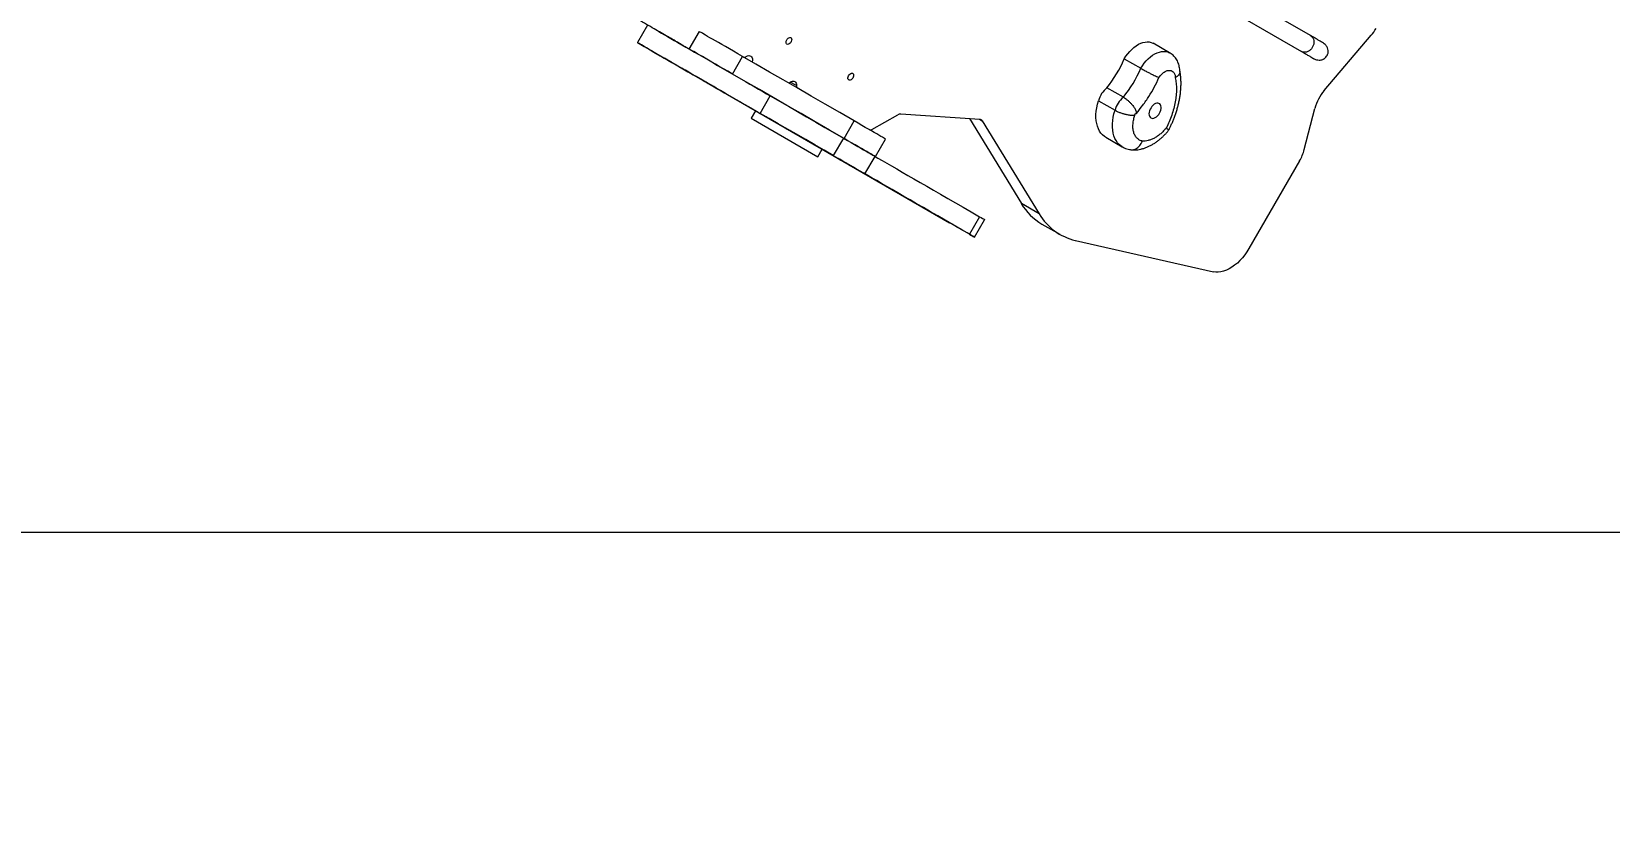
# Model space of a CAD drawing. Header units: millimetres. Extents: x -8422 to 28150, y -6982 to 5510.
# Drawn here: x 17833 to 19471, y -3420 to -2596 of the extents above; entities that cross this region are included whole.
import ezdxf

# ---------------------------------------------------------------- set-up
doc = ezdxf.new("R2010")
doc.units = ezdxf.units.MM
for name, color, linetype in [('DIKOM_ОБЪЕКТ', 7, 'Continuous'), ('DIKOM_РАЗМЕР_ЗОНА', 7, 'Continuous'), ('DIKOM_РАЗМЕР_ОБЪЕКТА', 7, 'Continuous')]:
    doc.layers.add(name, color=color, linetype=linetype)
doc.styles.add('style1', font='arial.ttf', dxfattribs={"width": 0.8})
doc.dimstyles.new('1-50', dxfattribs={"dimtxt": 300, "dimasz": 200, "dimexe": 100, "dimexo": 0, "dimgap": 100, "dimtad": 1, "dimdec": 0, "dimtxsty": 'style1', "dimcen": 0, "dimclrd": 7, "dimclre": 7, "dimadec": 1, "dimazin": 2, "dimtfac": 1, "dimtdec": 0, "dimtmove": 1, "dimatfit": 3, "dimfxl": 0, "dimlwd": 25, "dimlwe": 18, "dimarcsym": 0})

# ---------------------------------------------------------------- blocks, each defined once
blk = doc.blocks.new('*D15')
at = {"layer": 'Defpoints', "color": 0, "transparency": 16777216}
for p in [(19380.3, 3651.5), (27070.1, 3651.5), (15204.4, -3115.2)]:
    blk.add_point(p, dxfattribs=at)
at = {"layer": 'DIKOM_РАЗМЕР_ОБЪЕКТА', "color": 7, "lineweight": 18, "transparency": 16777216}
for p, q in [((19380.3, 3651.5), (27170.1, 3651.5)), ((15204.4, -3115.2), (27170.1, -3115.2))]:
    blk.add_line(p, q, dxfattribs=at)
at = {"layer": 'DIKOM_РАЗМЕР_ОБЪЕКТА', "color": 7, "lineweight": 25, "transparency": 16777216}
blk.add_line((27070.1, -2915.2), (27070.1, 3451.5), dxfattribs=at)
at = {"layer": 'DIKOM_РАЗМЕР_ОБЪЕКТА', "color": 7, "transparency": 16777216}
for points in [[(27036.8, 3451.5), (27103.5, 3451.5), (27070.1, 3651.5)], [(27036.8, -2915.2), (27103.5, -2915.2), (27070.1, -3115.2)]]:
    blk.add_solid(points, dxfattribs=at)
at = {"layer": 'DIKOM_РАЗМЕР_ОБЪЕКТА', "color": 0, "transparency": 16777216, "insert": (26817, -135.2), "char_height": 300, "attachment_point": 5, "rotation": 90, "style": 'style1'}
blk.add_mtext('6750', dxfattribs=at)
blk = doc.blocks.new('*D16')
at = {"layer": 'Defpoints', "color": 0, "transparency": 16777216}
for p in [(12490, 1388), (23986.6, 1004), (12490, -5796.5)]:
    blk.add_point(p, dxfattribs=at)
at = {"layer": 'DIKOM_РАЗМЕР_ОБЪЕКТА', "color": 7, "lineweight": 18, "transparency": 16777216}
for p, q in [((12490, 1388), (12490, -5896.5)), ((23986.6, 1004), (23986.6, -5896.5))]:
    blk.add_line(p, q, dxfattribs=at)
at = {"layer": 'DIKOM_РАЗМЕР_ОБЪЕКТА', "color": 7, "lineweight": 25, "transparency": 16777216}
blk.add_line((23786.6, -5796.5), (12690, -5796.5), dxfattribs=at)
at = {"layer": 'DIKOM_РАЗМЕР_ОБЪЕКТА', "color": 7, "transparency": 16777216}
for points in [[(12690, -5763.2), (12690, -5829.8), (12490, -5796.5)], [(23786.6, -5763.2), (23786.6, -5829.8), (23986.6, -5796.5)]]:
    blk.add_solid(points, dxfattribs=at)
at = {"layer": 'DIKOM_РАЗМЕР_ОБЪЕКТА', "color": 0, "transparency": 16777216, "insert": (18238.3, -5543.3), "char_height": 300, "attachment_point": 5, "style": 'style1'}
blk.add_mtext('11500', dxfattribs=at)
blk = doc.blocks.new('*D14')
at = {"layer": 'Defpoints', "color": 0, "transparency": 16777216}
for p in [(20684.7, 5148.6), (28049.7, 5148.6), (14575.8, -5055.5)]:
    blk.add_point(p, dxfattribs=at)
at = {"layer": 'DIKOM_РАЗМЕР_ЗОНА', "color": 7, "lineweight": 18, "transparency": 16777216}
for p, q in [((20684.7, 5148.6), (28149.7, 5148.6)), ((14575.8, -5055.5), (28149.7, -5055.5))]:
    blk.add_line(p, q, dxfattribs=at)
at = {"layer": 'DIKOM_РАЗМЕР_ЗОНА', "color": 7, "lineweight": 25, "transparency": 16777216}
blk.add_line((28049.7, -4855.5), (28049.7, 4948.6), dxfattribs=at)
at = {"layer": 'DIKOM_РАЗМЕР_ЗОНА', "color": 7, "transparency": 16777216}
for points in [[(28016.4, 4948.6), (28083, 4948.6), (28049.7, 5148.6)], [(28016.4, -4855.5), (28083, -4855.5), (28049.7, -5055.5)]]:
    blk.add_solid(points, dxfattribs=at)
at = {"layer": 'DIKOM_РАЗМЕР_ЗОНА', "color": 0, "transparency": 16777216, "insert": (27796.5, -63.6), "char_height": 300, "attachment_point": 5, "rotation": 90, "style": 'style1'}
blk.add_mtext('10200', dxfattribs=at)
blk = doc.blocks.new('*D13')
at = {"layer": 'Defpoints', "color": 0, "transparency": 16777216}
for p in [(10490, 1785.1), (25983.1, 460.5), (10490, -6882.5)]:
    blk.add_point(p, dxfattribs=at)
at = {"layer": 'DIKOM_РАЗМЕР_ЗОНА', "color": 7, "lineweight": 18, "transparency": 16777216}
for p, q in [((10490, 1785.1), (10490, -6982.5)), ((25983.1, 460.5), (25983.1, -6982.5))]:
    blk.add_line(p, q, dxfattribs=at)
at = {"layer": 'DIKOM_РАЗМЕР_ЗОНА', "color": 7, "lineweight": 25, "transparency": 16777216}
blk.add_line((25783.1, -6882.5), (10690, -6882.5), dxfattribs=at)
at = {"layer": 'DIKOM_РАЗМЕР_ЗОНА', "color": 7, "transparency": 16777216}
for points in [[(10690, -6849.2), (10690, -6915.8), (10490, -6882.5)], [(25783.1, -6849.2), (25783.1, -6915.8), (25983.1, -6882.5)]]:
    blk.add_solid(points, dxfattribs=at)
at = {"layer": 'DIKOM_РАЗМЕР_ЗОНА', "color": 0, "transparency": 16777216, "insert": (18236.5, -6629.3), "char_height": 300, "attachment_point": 5, "style": 'style1'}
blk.add_mtext('15500', dxfattribs=at)

msp = doc.modelspace()

# ---------------------------------------------------------------- linework, layer by layer
at = {"layer": 'DIKOM_ОБЪЕКТ', "color": 7, "linetype": 'Continuous', "lineweight": 15}
for p, q in [((19160.5, -2599.8), (18601.6, -2277)), ((18592.1, -2293.5), (19151, -2616.2)), ((18472.6, -2588.8), (18462.1, -2607)), ((18515.8, -2613.7), (18526.3, -2595.5)), ((19174.6, -2656.7), (19223.4, -2599.4)), ((19014.2, -2617.6), (18997.1, -2607.7)), ((18507.4, -2633.2), (18507.4, -2633.2)), ((18508.4, -2633.8), (18508.4, -2633.7)), ((18560.6, -2639.6), (18571.1, -2621.4)), ((18967.2, -2623.9), (18984.3, -2633.7)), ((18533.4, -2648.2), (18785.8, -2793.9)), ((18627.2, -2651.7), (18620.6, -2647.9)), ((18589.4, -2680.5), (18599.9, -2662.3)), ((18940.5, -2667.4), (18957.6, -2677.2)), ((18966.2, -2663.7), (18949.1, -2653.9)), ((18584.4, -2677.7), (18579.9, -2685.5)), ((18705.2, -2697.1), (18732.3, -2681.9)), ((18735.2, -2681.1), (18817.3, -2686.6)), ((18979.6, -2680.5), (18979.7, -2680.5)), ((18979.7, -2680.2), (18979.7, -2680.5)), ((19153.9, -2718.1), (19164.9, -2675.4)), ((18579.9, -2685.5), (18579.9, -2685.5)), ((18579.9, -2685.5), (18649.2, -2725.5)), ((18579.9, -2685.5), (18649.2, -2725.5)), ((18676.4, -2706.5), (18686.9, -2688.3)), ((18806.5, -2685.9), (18860.4, -2774.1)), ((18817.1, -2686.6), (18819.8, -2688.2)), ((18819.8, -2688.2), (18878.9, -2784.8)), ((18675.8, -2706.1), (18665.3, -2724.3)), ((18709.1, -2725.3), (18719.6, -2707.1)), ((18947.9, -2705.2), (18965, -2715.1)), ((18649.2, -2725.5), (18653.7, -2717.7)), ((18649.2, -2725.5), (18653.7, -2717.7)), ((18649.2, -2725.5), (18649.2, -2725.5)), ((18698.1, -2743.2), (18708.6, -2725.1)), ((19149.1, -2729.7), (19096.5, -2820.8)), ((18878.9, -2784.8), (18860.4, -2774.1)), ((18817, -2787.7), (18806.5, -2805.9)), ((18811.8, -2808.9), (18822.3, -2790.8)), ((18881.8, -2795.4), (18900.2, -2806)), ((18916.4, -2812.3), (19059.6, -2844.9))]:
    msp.add_line(p, q, dxfattribs=at)
at = {"layer": 'DIKOM_ОБЪЕКТ', "color": 7, "linetype": 'Continuous', "lineweight": 15, "flags": 128}
for points in [[(18481.8, -2594.1), (18484.3, -2595.5), (18487, -2597.1), (18490, -2598.8), (18493.2, -2600.7), (18496.6, -2602.7), (18500.3, -2604.8), (18504.1, -2607), (18508.1, -2609.3), (18512.4, -2611.7), (18516.7, -2614.3), (18521.2, -2616.9), (18525.8, -2619.5), (18530.5, -2622.2), (18535.3, -2625), (18540.2, -2627.8), (18545, -2630.6), (18550, -2633.5), (18554.9, -2636.3), (18559.8, -2639.1), (18564.6, -2641.9), (18569.4, -2644.7), (18574.2, -2647.4), (18578.8, -2650.1), (18583.3, -2652.7), (18587.7, -2655.3), (18592, -2657.7), (18596, -2660.1), (18599.9, -2662.3)], [(18571.1, -2621.4), (18566.3, -2618.7), (18561.8, -2616), (18557.5, -2613.6), (18553.5, -2611.2), (18549.7, -2609.1), (18546.2, -2607), (18542.9, -2605.2), (18540, -2603.4), (18537.3, -2601.9), (18534.8, -2600.5), (18532.7, -2599.2), (18530.9, -2598.2), (18529.4, -2597.3), (18528.1, -2596.6), (18527.2, -2596.1), (18526.6, -2595.7), (18526.3, -2595.5)], [(18617.1, -2608.7), (18616.6, -2608.2), (18616.3, -2607.5), (18616.2, -2606.5), (18616.4, -2605.4), (18616.9, -2604.3), (18617.5, -2603.3), (18618.3, -2602.5), (18619.2, -2601.9), (18620, -2601.6), (18620.8, -2601.7), (18621.4, -2602), (18621.9, -2602.7), (18622.1, -2603.6), (18622, -2604.6), (18621.7, -2605.7), (18621.1, -2606.8), (18620.4, -2607.7), (18619.6, -2608.4), (18618.7, -2608.8), (18617.9, -2609), (18617.1, -2608.7)], [(18472.4, -2612.9), (18470.1, -2611.6), (18468.1, -2610.4), (18466.3, -2609.4), (18464.9, -2608.6), (18463.7, -2607.9), (18462.9, -2607.5), (18462.4, -2607.1), (18462.1, -2607), (18462.2, -2607.1), (18462.6, -2607.3), (18463.3, -2607.7), (18464.3, -2608.3), (18465.6, -2609), (18467.3, -2610), (18469.2, -2611.1), (18471.3, -2612.3), (18473.8, -2613.7), (18476.5, -2615.3), (18479.5, -2617), (18482.7, -2618.9), (18486.1, -2620.8), (18489.8, -2623), (18493.6, -2625.2), (18497.6, -2627.5), (18501.9, -2629.9), (18506.2, -2632.4), (18510.7, -2635), (18515.3, -2637.7), (18520, -2640.4), (18524.8, -2643.2), (18529.7, -2646), (18534.5, -2648.8), (18539.5, -2651.6), (18544.4, -2654.5), (18549.3, -2657.3), (18554.1, -2660.1), (18558.9, -2662.9), (18563.7, -2665.6), (18568.3, -2668.3), (18572.8, -2670.9), (18577.2, -2673.4), (18581.5, -2675.9), (18585.5, -2678.2), (18589.4, -2680.5)], [(18472.4, -2612.9), (18479.2, -2616.9), (18485.8, -2620.7), (18492.1, -2624.3), (18498.1, -2627.8), (18503.8, -2631.1), (18509.3, -2634.2), (18514.4, -2637.2), (18519.3, -2640), (18523.8, -2642.7), (18528.1, -2645.1), (18532.1, -2647.4), (18535.8, -2649.5), (18539.1, -2651.5), (18542.2, -2653.3), (18545, -2654.9), (18547.4, -2656.3), (18549.6, -2657.5)], [(18560.6, -2639.6), (18555.8, -2636.8), (18551.3, -2634.2), (18547, -2631.8), (18543, -2629.4), (18539.2, -2627.3), (18535.7, -2625.2), (18532.4, -2623.3), (18529.5, -2621.6), (18526.8, -2620.1), (18524.3, -2618.7), (18522.2, -2617.4), (18520.4, -2616.4), (18518.9, -2615.5), (18517.6, -2614.8), (18516.7, -2614.3), (18516.1, -2613.9), (18515.8, -2613.7)], [(18967.2, -2623.9), (18968.9, -2621.1), (18970.8, -2618.6), (18972.8, -2616.2), (18974.9, -2614), (18977.2, -2612), (18979.5, -2610.3), (18981.8, -2608.8), (18984.2, -2607.7), (18986.5, -2606.9), (18988.8, -2606.4), (18991, -2606.2), (18993.1, -2606.3), (18995.1, -2606.8), (18996.9, -2607.6), (18997.1, -2607.7)], [(18984.3, -2633.7), (18986, -2631), (18987.9, -2628.4), (18989.9, -2626), (18992.1, -2623.8), (18994.3, -2621.9), (18996.6, -2620.1), (18998.9, -2618.7), (19001.3, -2617.6), (19003.6, -2616.8), (19005.9, -2616.2), (19008.1, -2616.1), (19010.2, -2616.2), (19012.2, -2616.7), (19014, -2617.5), (19014.2, -2617.6)], [(18496.9, -2627.1), (18496.7, -2627), (18496.3, -2626.7), (18495.6, -2626.3), (18494.7, -2625.8), (18493.7, -2625.2), (18492.7, -2624.6), (18491.7, -2624.1), (18490.9, -2623.6), (18490.3, -2623.3), (18490, -2623.1), (18490, -2623.1), (18490.3, -2623.3), (18490.9, -2623.6), (18491.7, -2624.1), (18492.7, -2624.6), (18493.7, -2625.2), (18494.7, -2625.8), (18495.6, -2626.3), (18496.3, -2626.7), (18496.7, -2627), (18496.9, -2627.1)], [(18533.4, -2648.2), (18530.5, -2646.6), (18527.7, -2645), (18525, -2643.4), (18522.4, -2641.9), (18519.9, -2640.4), (18517.6, -2639.1), (18515.4, -2637.8), (18513.5, -2636.7), (18511.8, -2635.7), (18510.3, -2634.9), (18509.2, -2634.2), (18508.3, -2633.7), (18507.7, -2633.4), (18507.4, -2633.2), (18507.4, -2633.2), (18507.8, -2633.4), (18508.4, -2633.8)], [(18549.6, -2657.5), (18551, -2658.4), (18552.2, -2659), (18553, -2659.5), (18553.6, -2659.8), (18553.8, -2659.9), (18553.6, -2659.9), (18553.2, -2659.6), (18552.4, -2659.2), (18551.4, -2658.6), (18550, -2657.8), (18548.2, -2656.8), (18546.2, -2655.6), (18543.8, -2654.2), (18541.2, -2652.7), (18538.2, -2651), (18534.8, -2649), (18531.2, -2646.9), (18527.3, -2644.7), (18523, -2642.2), (18518.4, -2639.6), (18513.6, -2636.8), (18508.4, -2633.8)], [(18686.9, -2688.3), (18671.9, -2679.6), (18657, -2671), (18642.3, -2662.5), (18627.7, -2654.1), (18613.3, -2645.8), (18599.1, -2637.6), (18585, -2629.4), (18571.1, -2621.4)], [(18574.9, -2621.6), (18576.2, -2620.9), (18577.5, -2620.5), (18578.7, -2620.6), (18579.7, -2621), (18580.5, -2621.7), (18581.1, -2622.7), (18581.4, -2624), (18581.5, -2625.5), (18581.2, -2627.1), (18581.2, -2627.2)], [(18538.6, -2651.2), (18538.5, -2651.1), (18538, -2650.8), (18537.3, -2650.4), (18536.4, -2649.9), (18535.4, -2649.3), (18534.4, -2648.7), (18533.4, -2648.2), (18532.6, -2647.7), (18532.1, -2647.4), (18531.7, -2647.2), (18531.7, -2647.2), (18532.1, -2647.4), (18532.6, -2647.7), (18533.4, -2648.2), (18534.4, -2648.7), (18535.4, -2649.3), (18536.4, -2649.9), (18537.3, -2650.4), (18538, -2650.8), (18538.5, -2651.1), (18538.6, -2651.2)], [(18676.4, -2706.5), (18661.4, -2697.8), (18646.5, -2689.2), (18631.8, -2680.7), (18617.2, -2672.3), (18602.8, -2664), (18588.6, -2655.8), (18574.5, -2647.6), (18560.6, -2639.6)], [(18619.1, -2649.1), (18619.2, -2649), (18620.5, -2648), (18621.8, -2647.3), (18623, -2646.9), (18624.2, -2646.9), (18625.3, -2647.3), (18626.1, -2648), (18626.7, -2649), (18627.1, -2650.2), (18627.2, -2651.7)], [(18681.4, -2645.9), (18680.9, -2645.3), (18680.5, -2644.6), (18680.5, -2643.6), (18680.7, -2642.5), (18681.1, -2641.4), (18681.8, -2640.4), (18682.5, -2639.6), (18683.4, -2639), (18684.3, -2638.7), (18685.1, -2638.8), (18685.7, -2639.1), (18686.1, -2639.8), (18686.3, -2640.7), (18686.2, -2641.7), (18685.9, -2642.8), (18685.4, -2643.9), (18684.6, -2644.8), (18683.8, -2645.5), (18682.9, -2645.9), (18682.1, -2646.1), (18681.4, -2645.9)], [(18599.9, -2662.3), (18609.3, -2667.7), (18618.7, -2673.1), (18628.1, -2678.6), (18637.6, -2684), (18647.1, -2689.5), (18656.6, -2695), (18666.2, -2700.6), (18675.8, -2706.1)], [(18947.9, -2705.2), (18946.6, -2704.4), (18944.7, -2702.8), (18943, -2701), (18941.5, -2698.9), (18940.3, -2696.5), (18939.3, -2693.9), (18938.6, -2691.1), (18938.1, -2688.1), (18937.8, -2684.9), (18937.8, -2681.6), (18938.1, -2678.1), (18938.7, -2674.6), (18939.4, -2671), (18940.5, -2667.4)], [(18665.3, -2724.3), (18655.7, -2718.8), (18646.1, -2713.2), (18636.6, -2707.7), (18627.1, -2702.2), (18617.6, -2696.8), (18608.2, -2691.3), (18598.8, -2685.9), (18589.4, -2680.5)], [(18602.5, -2688), (18602.3, -2688), (18601.9, -2687.7), (18601.2, -2687.3), (18600.3, -2686.8), (18599.3, -2686.2), (18598.2, -2685.6), (18597.3, -2685), (18596.5, -2684.6), (18595.9, -2684.2), (18595.6, -2684.1), (18595.6, -2684.1), (18595.9, -2684.2), (18596.5, -2684.6), (18597.3, -2685), (18598.2, -2685.6), (18599.3, -2686.2), (18600.3, -2686.8), (18601.2, -2687.3), (18601.9, -2687.7), (18602.3, -2688), (18602.5, -2688)], [(18965, -2715.1), (18963.7, -2714.3), (18961.8, -2712.7), (18960.1, -2710.9), (18958.7, -2708.7), (18957.4, -2706.4), (18956.4, -2703.8), (18955.7, -2701), (18955.2, -2697.9), (18954.9, -2694.8), (18955, -2691.4), (18955.2, -2688), (18955.8, -2684.5), (18956.5, -2680.9), (18957.6, -2677.2)], [(19002, -2669.9), (19000.8, -2669.9), (18999.6, -2670.3), (18998.3, -2671), (18997.1, -2672), (18995.9, -2673.2), (18994.9, -2674.6), (18994, -2676.1), (18993.4, -2677.7), (18993, -2679.3), (18992.8, -2680.8), (18992.9, -2682.2), (18993.3, -2683.5), (18993.9, -2684.5), (18994.7, -2685.2), (18995.7, -2685.6), (18996.8, -2685.7), (18998, -2685.5), (18999.3, -2684.9), (19000.6, -2684.1), (19001.8, -2683), (19002.9, -2681.7), (19003.8, -2680.2), (19004.5, -2678.7), (19005.1, -2677.1), (19005.4, -2675.5), (19005.4, -2674), (19005.2, -2672.7), (19004.7, -2671.6), (19004, -2670.7), (19003.1, -2670.1), (19002, -2669.9)], [(18622.5, -2699.7), (18622.4, -2699.6), (18621.9, -2699.3), (18621.2, -2698.9), (18620.3, -2698.4), (18619.3, -2697.8), (18618.3, -2697.2), (18617.3, -2696.7), (18616.5, -2696.2), (18615.9, -2695.9), (18615.6, -2695.7), (18615.6, -2695.7), (18615.9, -2695.9), (18616.5, -2696.2), (18617.3, -2696.7), (18618.3, -2697.2), (18619.3, -2697.8), (18620.3, -2698.4), (18621.2, -2698.9), (18621.9, -2699.3), (18622.4, -2699.6), (18622.5, -2699.7)], [(18622.5, -2699.7), (18622.4, -2699.6), (18621.9, -2699.3), (18621.2, -2698.9), (18620.3, -2698.4), (18619.3, -2697.8), (18618.3, -2697.2), (18617.3, -2696.7), (18616.5, -2696.2), (18615.9, -2695.9), (18615.6, -2695.7), (18615.6, -2695.7), (18615.9, -2695.9), (18616.5, -2696.2), (18617.3, -2696.7), (18618.3, -2697.2), (18619.3, -2697.8), (18620.3, -2698.4), (18621.2, -2698.9), (18621.9, -2699.3), (18622.4, -2699.6), (18622.5, -2699.7)], [(18719.6, -2707.1), (18719.5, -2707.1), (18719.2, -2706.9), (18718.5, -2706.5), (18717.5, -2706), (18716.2, -2705.2), (18714.6, -2704.3), (18712.6, -2703.1), (18710.4, -2701.8), (18707.8, -2700.4), (18705, -2698.7), (18701.9, -2696.9), (18698.5, -2695), (18694.8, -2692.9), (18691, -2690.6), (18686.9, -2688.3)], [(18641, -2710.3), (18640.8, -2710.2), (18640.4, -2709.9), (18639.7, -2709.5), (18638.8, -2709), (18637.8, -2708.4), (18636.7, -2707.8), (18635.8, -2707.3), (18635, -2706.8), (18634.4, -2706.5), (18634.1, -2706.3), (18634.1, -2706.3), (18634.4, -2706.5), (18635, -2706.8), (18635.8, -2707.3), (18636.7, -2707.8), (18637.8, -2708.4), (18638.8, -2709), (18639.7, -2709.5), (18640.4, -2709.9), (18640.8, -2710.2), (18641, -2710.3)], [(18675.8, -2706.1), (18679.9, -2708.5), (18683.7, -2710.7), (18687.3, -2712.8), (18690.7, -2714.7), (18693.8, -2716.5), (18696.7, -2718.2), (18699.2, -2719.6), (18701.5, -2721), (18703.5, -2722.1), (18705.1, -2723), (18706.4, -2723.8), (18707.5, -2724.4), (18708.2, -2724.8), (18708.5, -2725), (18708.6, -2725.1)], [(18708.6, -2725.1), (18708.7, -2725.1), (18709, -2725.3), (18709, -2725.3), (18708.7, -2725.1), (18708, -2724.7), (18707, -2724.2), (18705.7, -2723.4), (18704.1, -2722.5), (18702.1, -2721.3), (18699.9, -2720), (18697.3, -2718.5), (18694.5, -2716.9), (18691.4, -2715.1), (18688, -2713.2), (18684.3, -2711.1), (18680.5, -2708.8), (18676.4, -2706.5)], [(18665.3, -2724.3), (18669.4, -2726.7), (18673.2, -2728.9), (18676.8, -2731), (18680.2, -2732.9), (18683.3, -2734.7), (18686.2, -2736.4), (18688.7, -2737.8), (18691, -2739.1), (18693, -2740.3), (18694.6, -2741.2), (18695.9, -2742), (18697, -2742.6), (18697.7, -2743), (18698, -2743.2), (18698.1, -2743.2), (18697.8, -2743.1), (18697.1, -2742.7), (18696.2, -2742.1), (18694.9, -2741.4)], [(18806.5, -2805.9), (18797.9, -2800.9), (18789.5, -2796.1), (18781.4, -2791.4), (18773.6, -2786.9), (18766, -2782.5), (18758.7, -2778.3), (18751.7, -2774.2), (18744.9, -2770.3), (18738.4, -2766.6), (18732.2, -2763), (18726.3, -2759.6), (18720.7, -2756.3), (18715.3, -2753.2), (18710.3, -2750.3), (18705.5, -2747.6), (18701, -2745), (18696.9, -2742.6), (18693, -2740.3), (18689.4, -2738.3), (18686.1, -2736.4), (18683.2, -2734.7), (18680.5, -2733.1), (18678.2, -2731.8), (18676.1, -2730.6), (18674.4, -2729.6), (18673, -2728.8), (18671.9, -2728.1), (18671.1, -2727.7), (18670.6, -2727.4), (18670.4, -2727.3), (18670.5, -2727.4), (18671, -2727.6), (18671.8, -2728.1), (18672.8, -2728.7), (18674.2, -2729.5), (18675.9, -2730.4), (18677.9, -2731.6)], [(18680, -2732.8), (18679.7, -2732.7), (18679.5, -2732.5), (18679.3, -2732.4), (18679, -2732.2), (18678.7, -2732.1), (18678.5, -2731.9), (18678.2, -2731.8), (18677.9, -2731.6)], [(18680, -2732.8), (18681.2, -2733.5), (18682.7, -2734.4), (18684.3, -2735.3), (18686.1, -2736.3), (18688, -2737.4), (18690.1, -2738.7), (18692.4, -2740), (18694.9, -2741.4)], [(18708.6, -2725.1), (18711.5, -2726.8), (18716, -2729.4), (18720.8, -2732.1), (18725.8, -2735), (18731.2, -2738.1), (18736.8, -2741.4), (18742.7, -2744.8), (18748.9, -2748.4), (18755.4, -2752.1), (18762.2, -2756), (18769.2, -2760.1), (18776.5, -2764.3), (18784.1, -2768.7), (18791.9, -2773.2), (18800, -2777.9), (18808.4, -2782.7), (18817, -2787.7)], [(18806.5, -2805.9), (18808.1, -2806.8), (18809.4, -2807.6), (18810.5, -2808.2), (18811.2, -2808.6), (18811.7, -2808.9), (18811.8, -2808.9), (18811.6, -2808.8), (18811.1, -2808.5), (18810.2, -2808), (18809.1, -2807.4), (18807.7, -2806.6), (18806, -2805.6), (18804, -2804.5), (18801.9, -2803.2), (18799.5, -2801.9), (18797, -2800.4), (18794.3, -2798.9), (18791.5, -2797.3), (18788.7, -2795.6), (18785.8, -2793.9)], [(18817, -2787.7), (18818.6, -2788.6), (18819.9, -2789.4), (18821, -2790), (18821.7, -2790.4), (18822.2, -2790.7), (18822.3, -2790.8)], [(19096.5, -2820.8), (19094.4, -2824.2), (19092.2, -2827.4), (19089.7, -2830.4), (19087.2, -2833.2), (19084.5, -2835.8), (19081.7, -2838.1), (19078.9, -2840.1), (19076, -2841.8), (19073.1, -2843.2), (19070.2, -2844.2), (19067.4, -2844.9), (19064.7, -2845.3), (19062.1, -2845.2), (19059.6, -2844.9)]]:
    msp.add_lwpolyline(points, dxfattribs=at)
at = {"layer": 'DIKOM_ОБЪЕКТ', "color": 7, "linetype": 'Continuous', "lineweight": 15}
for centre, radius, start, end in [((19187, -2568.5), 47.8, 319.6692, 330.0555), ((18573.1, -2619.3), 2.93, 251.0342, 308.4751), ((18850.2, -2573.9), 127.2, 321.0303, 336.8556), ((18867.3, -2583.7), 127.2, 321.0301, 336.8553), ((18630.1, -2652.1), 2.94, 171.5627, 228.5659), ((18965, -2673.6), 25.3, 128.8706, 165.7732), ((18982.1, -2683.5), 25.3, 128.8713, 165.7729), ((19210.9, -2687.6), 47.6, 139.6062, 165.1814), ((18735, -2686.4), 5.26, 88.3689, 121.3626), ((18703.7, -2694.8), 2.79, 251.0293, 303.993), ((18817.1, -2689.8), 3.14, 30.4404, 86.7741), ((19108.9, -2706.3), 46.5, 329.8269, 345.3296), ((18912.1, -2743.4), 60.2, 210.6599, 239.6615), ((18929.6, -2755), 58.8, 210.4326, 257.0122)]:
    msp.add_arc(centre, radius, start, end, dxfattribs=at)
for points, knots in [([(18515.8, -2613.7), (18515.6, -2613.6), (18515.3, -2613.5), (18513.8, -2612.6), (18511.7, -2611.3), (18508.9, -2609.8), (18505.7, -2607.9), (18502.1, -2605.8), (18497.5, -2603.1), (18491.8, -2599.9), (18484.9, -2595.9), (18477.5, -2591.6), (18469.5, -2587), (18461.1, -2582.1), (18452.3, -2577.1), (18443.2, -2571.8), (18434.5, -2566.8), (18426.2, -2562), (18418.3, -2557.4), (18410, -2552.7), (18404.4, -2549.4), (18401.5, -2547.7)], [0, 0, 0, 0, 0.046096, 0.090764, 0.134688, 0.178382, 0.222192, 0.266326, 0.310878, 0.372835, 0.435462, 0.498478, 0.561532, 0.62427, 0.686389, 0.747707, 0.808252, 0.855484, 0.902777, 0.950686, 1, 1, 1, 1]), ([(19160.5, -2599.8), (19160.6, -2599.8), (19160.8, -2599.9), (19161.7, -2600.5), (19163, -2602), (19163.9, -2604.7), (19164, -2607.7), (19163.1, -2610.8), (19161.4, -2613.5), (19159, -2615.7), (19156.3, -2617), (19153.5, -2617.2), (19151.8, -2616.7), (19151.1, -2616.3), (19151, -2616.2)], [0, 0, 0, 0, 0.003796, 0.029859, 0.137241, 0.244611, 0.351968, 0.459327, 0.566684, 0.674054, 0.781432, 0.888819, 0.996203, 1, 1, 1, 1]), ([(19174, -2607.6), (19174, -2607.6), (19174.1, -2607.6), (19173.6, -2607.3), (19172.4, -2606.7), (19170.5, -2605.5), (19167.8, -2604), (19164.5, -2602.1), (19161.8, -2600.5), (19160.4, -2599.7)], [0, 0, 0, 0, 0.032114, 0.193449, 0.354769, 0.516079, 0.67738, 0.838687, 1, 1, 1, 1]), ([(19024.8, -2636.6), (19024.8, -2635.9), (19024.7, -2634.3), (19024.3, -2632), (19023.7, -2629.5), (19022.8, -2627.2), (19021.7, -2625), (19020.3, -2622.9), (19018.7, -2621), (19016.8, -2619.4), (19015.3, -2618.2), (19014.3, -2617.7), (19014.1, -2617.6)], [0, 0, 0, 0, 0.092587, 0.202855, 0.313089, 0.422907, 0.53223, 0.641175, 0.750009, 0.859037, 0.968654, 1, 1, 1, 1]), ([(19150.9, -2616.2), (19152.3, -2616.9), (19155, -2618.5), (19158.3, -2620.4), (19160.9, -2622), (19162.9, -2623.1), (19164.1, -2623.8), (19164.6, -2624.1), (19164.5, -2624), (19164.5, -2624)], [0, 0, 0, 0, 0.161614, 0.323205, 0.484773, 0.646332, 0.807881, 0.96943, 1, 1, 1, 1]), ([(19163.3, -2623.4), (19164.4, -2623.9), (19166.3, -2624.8), (19169, -2625.3), (19171.2, -2625.2), (19172.8, -2624.7), (19173.9, -2624.2), (19174.7, -2623.6), (19175.9, -2622.8), (19176.9, -2621.6), (19177.6, -2620.5), (19177.9, -2619.8), (19178.2, -2619.1), (19178.5, -2618.2), (19178.8, -2616.9), (19178.8, -2614.9), (19178.2, -2612.9), (19177.3, -2611.1), (19176.2, -2609.6), (19174.7, -2608.1), (19173.5, -2607.3), (19172.9, -2606.9)], [0, 0, 0, 0, 0.129038, 0.236138, 0.319479, 0.378677, 0.399993, 0.417014, 0.446087, 0.495145, 0.515839, 0.5365, 0.548661, 0.564398, 0.609599, 0.675403, 0.762877, 0.814797, 0.871904, 0.933824, 1, 1, 1, 1]), ([(18984.3, -2633.7), (18985, -2634.1), (18986.4, -2634.9), (18988.6, -2636.1), (18990.6, -2637.2), (18992.4, -2638.1), (18994.5, -2639.2), (18997, -2640.4), (18999.5, -2641.6), (19001.6, -2642.6), (19002.6, -2643.1), (19003.1, -2643.3)], [0, 0, 0, 0, 0.125798, 0.249937, 0.335543, 0.418856, 0.499882, 0.641938, 0.772678, 0.89205, 1, 1, 1, 1]), ([(18979.7, -2680.5), (18982, -2677.7), (18986.6, -2672.1), (18992.8, -2662.9), (18998.5, -2653.3), (19001.6, -2646.6), (19003.1, -2643.3)], [0, 0, 0, 0, 0.249125, 0.499998, 0.750873, 1, 1, 1, 1]), ([(19003.1, -2643.3), (19003.9, -2642.2), (19005.6, -2639.9), (19008.6, -2637.5), (19011.8, -2635.9), (19013.7, -2635.8), (19014.6, -2635.8)], [0, 0, 0, 0, 0.244214, 0.499997, 0.755779, 1, 1, 1, 1]), ([(19020.1, -2643.7), (19020.5, -2645.5), (19021.1, -2649.2), (19021.4, -2655.3), (19021.1, -2661.8), (19020.2, -2668.5), (19018.6, -2675.4), (19016.5, -2682.3), (19014, -2689.1), (19011.9, -2693.4), (19010.8, -2695.6)], [0, 0, 0, 0, 0.122357, 0.24695, 0.373083, 0.500002, 0.626921, 0.753052, 0.877646, 1, 1, 1, 1]), ([(19013.2, -2697.9), (19013.5, -2697.4), (19014.3, -2695.8), (19015.6, -2693.1), (19017.1, -2689.7), (19018.6, -2686.2), (19020, -2682.4), (19021.3, -2678.5), (19022.5, -2674.5), (19023.5, -2670.4), (19024.4, -2666.3), (19025.1, -2662.2), (19025.6, -2658), (19025.9, -2653.8), (19026.1, -2649.7), (19026, -2645.6), (19025.7, -2641.6), (19025.3, -2638.4), (19024.9, -2636.6), (19024.8, -2636.1)], [0, 0, 0, 0, 0.027644, 0.078961, 0.132223, 0.189332, 0.248895, 0.310355, 0.373278, 0.437358, 0.502373, 0.568161, 0.634596, 0.701571, 0.769003, 0.836802, 0.904863, 0.973084, 1, 1, 1, 1]), ([(19014.6, -2635.8), (19015.4, -2636), (19017, -2636.3), (19018.8, -2638), (19020, -2640.5), (19020.1, -2642.6), (19020.1, -2643.7)], [0, 0, 0, 0, 0.245112, 0.500003, 0.7549, 1, 1, 1, 1]), ([(19024.8, -2636.6), (19024.8, -2636.7), (19024.9, -2637.5), (19024.5, -2638.9), (19023.6, -2640.7), (19022.1, -2642.3), (19020.8, -2643.2), (19020.1, -2643.7)], [0, 0, 0, 0, 0.061528, 0.306331, 0.544336, 0.775558, 1, 1, 1, 1]), ([(18966.2, -2663.7), (18966.9, -2664.2), (18968.3, -2665), (18970.5, -2666.7), (18972.7, -2668.7), (18974.5, -2670.6), (18976, -2672.4), (18977.2, -2673.9), (18978, -2675.2), (18978.5, -2676.2), (18978.9, -2677), (18979.3, -2678), (18979.6, -2679), (18979.7, -2679.8), (18979.7, -2680.2)], [0, 0, 0, 0, 0.123693, 0.248111, 0.373398, 0.499724, 0.586214, 0.669473, 0.749585, 0.794174, 0.835928, 0.874887, 0.944813, 1, 1, 1, 1]), ([(18957.6, -2677.2), (18958.1, -2677.5), (18959, -2678), (18960.6, -2678.8), (18962.2, -2679.4), (18963.7, -2680), (18965.2, -2680.5), (18966.5, -2680.9), (18968, -2681.3), (18969.5, -2681.6), (18971, -2681.9), (18972.3, -2682.1), (18973.4, -2682.2), (18974.4, -2682.3), (18975.2, -2682.4), (18976, -2682.4), (18976.8, -2682.4), (18977.5, -2682.3), (18978, -2682.2), (18978.2, -2682.2)], [0, 0, 0, 0, 0.085908, 0.16922, 0.249928, 0.31865, 0.383188, 0.443542, 0.499706, 0.573432, 0.639622, 0.698268, 0.749371, 0.79702, 0.838714, 0.874452, 0.918669, 0.962282, 1, 1, 1, 1]), ([(18986, -2709.3), (18985, -2709), (18983, -2708.4), (18980.4, -2706.4), (18978.3, -2703.7), (18976.8, -2700.2), (18976.1, -2696), (18976.1, -2691.5), (18976.8, -2686.8), (18977.7, -2683.7), (18978.2, -2682.2)], [0, 0, 0, 0, 0.117708, 0.241453, 0.369573, 0.499999, 0.630425, 0.758544, 0.882289, 1, 1, 1, 1]), ([(18978.2, -2682.2), (18978.2, -2682.1), (18978.2, -2681.9), (18978.3, -2681.6), (18978.5, -2681.2), (18978.7, -2681), (18978.9, -2680.7), (18979.2, -2680.6), (18979.4, -2680.5), (18979.6, -2680.5), (18979.6, -2680.5)], [0, 0, 0, 0, 0.124967, 0.249998, 0.374888, 0.500011, 0.624878, 0.750004, 0.874925, 1, 1, 1, 1]), ([(18974.1, -2718.2), (18974.3, -2718.3), (18975.6, -2718.4), (18978, -2718.4), (18981.2, -2718.2), (18984.2, -2717.6), (18987.4, -2716.8), (18990.5, -2715.7), (18993.5, -2714.3), (18996.6, -2712.7), (18999.5, -2710.8), (19002.4, -2708.8), (19005.1, -2706.5), (19007.7, -2704.1), (19010.1, -2701.6), (19012, -2699.5), (19012.9, -2698.3), (19013.2, -2698)], [0, 0, 0, 0, 0.015318, 0.092297, 0.16312, 0.235303, 0.308757, 0.383267, 0.45851, 0.534116, 0.609733, 0.684999, 0.759636, 0.833375, 0.905741, 0.975622, 1, 1, 1, 1]), ([(19010.8, -2695.6), (19009.9, -2696.7), (19008, -2698.8), (19005, -2701.6), (19001.8, -2704.1), (18998.5, -2706.1), (18995.2, -2707.7), (18992, -2708.7), (18988.9, -2709.3), (18987, -2709.3), (18986, -2709.3)], [0, 0, 0, 0, 0.121579, 0.246043, 0.372508, 0.500002, 0.627491, 0.753957, 0.878422, 1, 1, 1, 1]), ([(19010.8, -2695.6), (19011.3, -2696), (19012.2, -2696.7), (19012.9, -2697.4), (19013.3, -2697.9), (19013.2, -2697.9), (19013.1, -2697.9)], [0, 0, 0, 0, 0.295219, 0.581507, 0.871476, 1, 1, 1, 1]), ([(18965, -2715.1), (18965.7, -2715.5), (18967.2, -2716.3), (18969.7, -2717.3), (18971.8, -2717.9), (18973, -2718.1), (18973.2, -2718.1)], [0, 0, 0, 0, 0.255821, 0.584105, 0.91843, 1, 1, 1, 1]), ([(18973.3, -2718.1), (18973.8, -2718.2), (18974.8, -2718.4), (18976.3, -2718.2), (18977.8, -2717.9), (18979.5, -2717.2), (18981.4, -2715.9), (18983.3, -2714), (18984.9, -2711.8), (18985.6, -2710.1), (18986, -2709.3)], [0, 0, 0, 0, 0.105348, 0.204753, 0.302582, 0.398844, 0.559066, 0.712664, 0.859645, 1, 1, 1, 1])]:
    msp.add_open_spline(points, degree=3, knots=knots, dxfattribs=at)

# ---------------------------------------------------------------- dimensions: what is measured, and where the dimension line sits
at = {"layer": 'DIKOM_РАЗМЕР_ЗОНА'}
dim = msp.add_linear_dim(base=(28049.7, 5148.6), p1=(14575.8, -5055.5), p2=(20684.7, 5148.6), angle=270, text='10200', dimstyle='1-50', override={"dimscale": 1, "dimtix": 0, "dimtofl": 1, "dimtmove": 1, "dimatfit": 3}, dxfattribs=at)
dim.commit()
dim.dimension.update_dxf_attribs({"geometry": '*D14', "text_midpoint": (28049.7, -63.6), "dimtype": 160})
dim = msp.add_linear_dim(base=(10490, -6882.5), p1=(25983.1, 460.5), p2=(10490, 1785.1), angle=180, text='15500', dimstyle='1-50', dxfattribs=at)
dim.commit()
dim.dimension.update_dxf_attribs({"geometry": '*D13', "text_midpoint": (18236.5, -6882.5), "dimtype": 160})
at = {"layer": 'DIKOM_РАЗМЕР_ОБЪЕКТА'}
dim = msp.add_linear_dim(base=(27070.1, 3651.5), p1=(15204.4, -3115.2), p2=(19380.3, 3651.5), angle=270, text='6750', dimstyle='1-50', override={"dimscale": 1, "dimtix": 0, "dimtofl": 1, "dimtmove": 1, "dimatfit": 3}, dxfattribs=at)
dim.commit()
dim.dimension.update_dxf_attribs({"geometry": '*D15', "text_midpoint": (27070.1, -135.2), "dimtype": 160})
dim = msp.add_linear_dim(base=(12490, -5796.5), p1=(23986.6, 1004), p2=(12490, 1388), angle=180, text='11500', dimstyle='1-50', dxfattribs=at)
dim.commit()
dim.dimension.update_dxf_attribs({"geometry": '*D16', "text_midpoint": (18238.3, -5796.5), "dimtype": 160})

doc.saveas('drawing.dxf')
